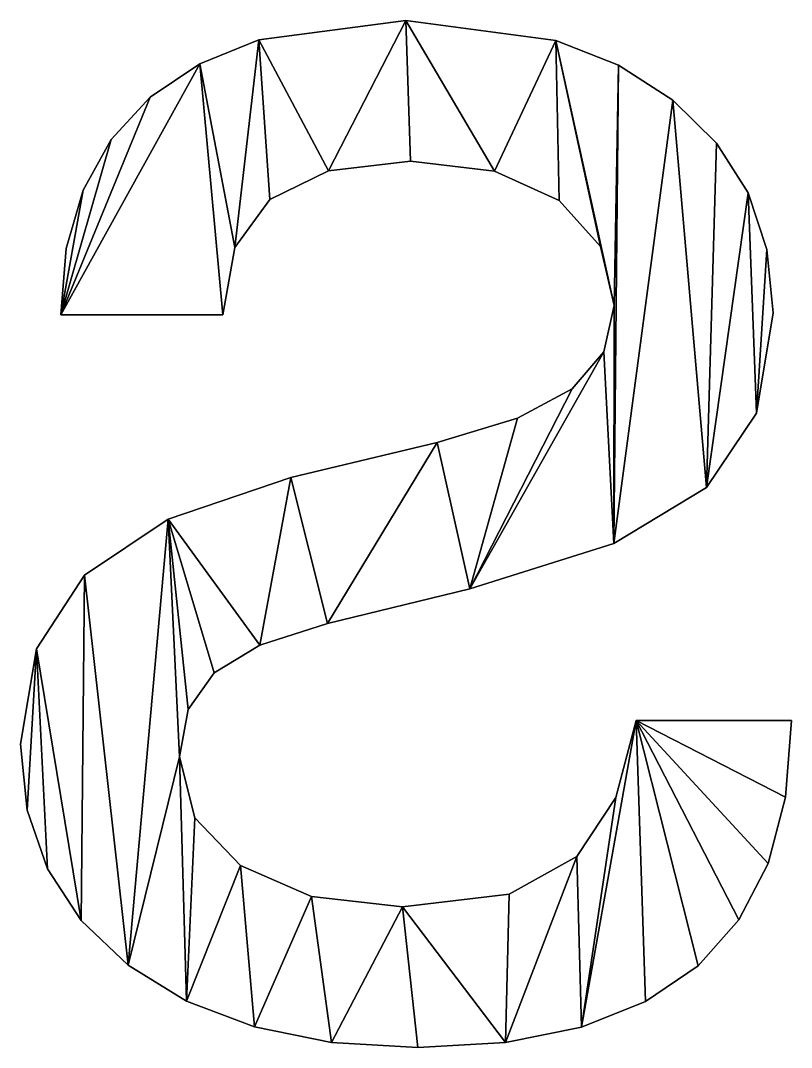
# Model space of a CAD drawing. Header units: metres. Extents: x -935 to 1842, y -1273 to 224.
# Drawn here: x 329.818 to 332.456, y 182.738 to 186.252 of the extents above; entities that cross this region are included whole.
import ezdxf

# ---------------------------------------------------------------- set-up
doc = ezdxf.new("R2010")
doc.units = ezdxf.units.M

msp = doc.modelspace()

# ---------------------------------------------------------------- meshes
at = {"layer": 'save'}
mesh = msp.add_polyface(dxfattribs=at)
corners = [(331.6497, 186.1839), (331.85, 185.2766), (331.8639, 186.0989), (331.8029, 185.479), (331.6614, 185.6361), (331.4397, 185.7369), (331.1369, 186.2519), (331.1519, 185.7705), (330.8713, 185.7376), (330.6335, 186.1863), (330.6709, 185.6392), (330.5506, 185.4751), (330.431, 186.1042), (330.5105, 185.2453), (329.955, 185.2453), (330.2614, 185.9894), (330.1273, 185.8444), (330.0316, 185.6721), (329.9741, 185.4724), (332.3724, 185.4683), (332.3368, 184.9086), (332.3939, 185.2516), (332.3079, 185.6619), (332.1656, 184.6546), (332.2004, 185.8325), (332.05, 185.98), (331.849, 184.4632), (331.8141, 185.118), (331.3558, 184.3076), (331.7062, 184.9922), (331.5186, 184.8914), (331.2434, 184.8078), (330.868, 184.1889), (330.7431, 184.689), (330.6366, 184.1154), (330.3226, 184.5459), (330.4803, 184.0201), (330.3911, 183.895), (330.3614, 183.7326), (331.925, 183.8576), (332.4365, 183.5953), (332.4565, 183.8576), (332.3766, 183.368), (332.2767, 183.1756), (332.1369, 183.0182), (331.9571, 182.8958), (331.7373, 182.8084), (331.8555, 183.5942), (331.7218, 183.3918), (331.4776, 182.7559), (331.4896, 183.2629), (331.1245, 183.2199), (331.178, 182.7385), (330.8822, 182.756), (330.8141, 183.2551), (330.6182, 182.8088), (330.571, 183.3606), (330.3862, 182.8967), (330.4138, 183.5239), (330.186, 183.0198), (330.0365, 184.3545), (330.0248, 183.1726), (329.8723, 184.1021), (329.9097, 183.3496), (329.8406, 183.5508), (329.8176, 183.7763)]
mesh.append_faces([[corners[k] for k in face] for face in [(14, 17, 18), (19, 20, 21), (39, 40, 41), (64, 62, 65)]], dxfattribs={"vtx0": -1})
mesh.append_faces([[corners[k] for k in face] for face in [(0, 1, 2), (1, 0, 3), (3, 0, 4), (4, 0, 5), (5, 6, 7), (7, 6, 8), (8, 9, 10), (10, 9, 11), (11, 12, 13), (13, 12, 14), (20, 22, 23), (23, 25, 26), (26, 27, 28), (28, 31, 32), (32, 33, 34), (34, 35, 36), (36, 35, 37), (37, 35, 38), (40, 39, 42), (42, 39, 43), (43, 39, 44), (44, 39, 45), (45, 39, 46), (46, 48, 49), (49, 51, 52), (52, 51, 53), (53, 54, 55), (55, 56, 57), (57, 38, 59), (59, 60, 61), (61, 62, 63), (63, 62, 64)]], dxfattribs={"vtx0": -1, "vtx1": -1})
mesh.append_faces([[corners[k] for k in face] for face in [(26, 2, 1), (59, 38, 35)]], dxfattribs={"vtx0": -1, "vtx1": -1, "vtx2": -1})
mesh.append_faces([[corners[k] for k in face] for face in [(5, 0, 6), (8, 6, 9), (11, 9, 12), (14, 12, 15), (14, 15, 16), (14, 16, 17), (20, 19, 22), (23, 22, 24), (23, 24, 25), (26, 25, 2), (26, 1, 27), (28, 27, 29), (28, 29, 30), (28, 30, 31), (32, 31, 33), (34, 33, 35), (46, 39, 47), (46, 47, 48), (49, 48, 50), (49, 50, 51), (53, 51, 54), (55, 54, 56), (57, 56, 58), (57, 58, 38), (59, 35, 60), (61, 60, 62)]], dxfattribs={"vtx0": -1, "vtx2": -1})
mesh = msp.add_polyface(dxfattribs=at)
corners = [(332.4365, 183.5953, 0.2), (331.925, 183.8576, 0.2), (332.4565, 183.8576, 0.2), (332.3766, 183.368, 0.2), (332.2767, 183.1756, 0.2), (332.1369, 183.0182, 0.2), (331.9571, 182.8958, 0.2), (331.7373, 182.8084, 0.2), (331.8555, 183.5942, 0.2), (331.7218, 183.3918, 0.2), (331.4776, 182.7559, 0.2), (331.4896, 183.2629, 0.2), (331.1245, 183.2199, 0.2), (331.178, 182.7385, 0.2), (330.8822, 182.756, 0.2), (330.8141, 183.2551, 0.2), (330.6182, 182.8088, 0.2), (330.571, 183.3606, 0.2), (330.3862, 182.8967, 0.2), (330.4138, 183.5239, 0.2), (330.3614, 183.7326, 0.2), (330.186, 183.0198, 0.2), (330.3226, 184.5459, 0.2), (330.0365, 184.3545, 0.2), (330.0248, 183.1726, 0.2), (329.8723, 184.1021, 0.2), (329.9097, 183.3496, 0.2), (329.8406, 183.5508, 0.2), (329.8176, 183.7763, 0.2), (332.3368, 184.9086, 0.2), (332.3724, 185.4683, 0.2), (332.3939, 185.2516, 0.2), (332.3079, 185.6619, 0.2), (332.1656, 184.6546, 0.2), (332.2004, 185.8325, 0.2), (332.05, 185.98, 0.2), (331.849, 184.4632, 0.2), (331.8639, 186.0989, 0.2), (331.85, 185.2766, 0.2), (331.8141, 185.118, 0.2), (331.3558, 184.3076, 0.2), (331.7062, 184.9922, 0.2), (331.5186, 184.8914, 0.2), (331.2434, 184.8078, 0.2), (330.868, 184.1889, 0.2), (330.7431, 184.689, 0.2), (330.6366, 184.1154, 0.2), (330.4803, 184.0201, 0.2), (330.3911, 183.895, 0.2), (331.6497, 186.1839, 0.2), (331.8029, 185.479, 0.2), (331.6614, 185.6361, 0.2), (331.4397, 185.7369, 0.2), (331.1369, 186.2519, 0.2), (331.1519, 185.7705, 0.2), (330.8713, 185.7376, 0.2), (330.6335, 186.1863, 0.2), (330.6709, 185.6392, 0.2), (330.5506, 185.4751, 0.2), (330.431, 186.1042, 0.2), (330.5105, 185.2453, 0.2), (329.955, 185.2453, 0.2), (330.2614, 185.9894, 0.2), (330.1273, 185.8444, 0.2), (330.0316, 185.6721, 0.2), (329.9741, 185.4724, 0.2)]
mesh.append_faces([[corners[k] for k in face] for face in [(0, 1, 2), (25, 27, 28), (29, 30, 31), (64, 61, 65)]], dxfattribs={"vtx0": -1})
mesh.append_faces([[corners[k] for k in face] for face in [(1, 7, 8), (8, 7, 9), (9, 10, 11), (11, 10, 12), (12, 14, 15), (15, 16, 17), (17, 18, 19), (19, 18, 20), (22, 21, 23), (23, 24, 25), (30, 29, 32), (32, 33, 34), (34, 33, 35), (35, 36, 37), (38, 36, 39), (39, 40, 41), (41, 40, 42), (42, 40, 43), (43, 44, 45), (45, 46, 22), (49, 52, 53), (53, 55, 56), (56, 58, 59), (59, 61, 62), (62, 61, 63), (63, 61, 64)]], dxfattribs={"vtx0": -1, "vtx1": -1})
mesh.append_faces([[corners[k] for k in face] for face in [(20, 21, 22), (37, 36, 38)]], dxfattribs={"vtx0": -1, "vtx1": -1, "vtx2": -1})
mesh.append_faces([[corners[k] for k in face] for face in [(1, 0, 3), (1, 3, 4), (1, 4, 5), (1, 5, 6), (1, 6, 7), (9, 7, 10), (12, 10, 13), (12, 13, 14), (15, 14, 16), (17, 16, 18), (20, 18, 21), (23, 21, 24), (25, 24, 26), (25, 26, 27), (32, 29, 33), (35, 33, 36), (39, 36, 40), (43, 40, 44), (45, 44, 46), (22, 46, 47), (22, 47, 48), (22, 48, 20), (38, 49, 37), (49, 38, 50), (49, 50, 51), (49, 51, 52), (53, 52, 54), (53, 54, 55), (56, 55, 57), (56, 57, 58), (59, 58, 60), (59, 60, 61)]], dxfattribs={"vtx0": -1, "vtx2": -1})
mesh = msp.add_polyface(dxfattribs=at)
corners = [(331.1369, 186.2519, 0.2), (330.6335, 186.1863), (331.1369, 186.2519), (330.6335, 186.1863, 0.2)]
mesh.append_faces([[corners[k] for k in face] for face in [(0, 1, 2), (1, 0, 3)]], dxfattribs={"vtx0": -1})
mesh = msp.add_polyface(dxfattribs=at)
corners = [(331.6497, 186.1839, 0.2), (331.1369, 186.2519), (331.6497, 186.1839), (331.1369, 186.2519, 0.2)]
mesh.append_faces([[corners[k] for k in face] for face in [(0, 1, 2), (1, 0, 3)]], dxfattribs={"vtx0": -1})
mesh = msp.add_polyface(dxfattribs=at)
corners = [(330.6335, 186.1863, 0.2), (330.431, 186.1042), (330.6335, 186.1863), (330.431, 186.1042, 0.2)]
mesh.append_faces([[corners[k] for k in face] for face in [(0, 1, 2), (1, 0, 3)]], dxfattribs={"vtx0": -1})
mesh = msp.add_polyface(dxfattribs=at)
corners = [(331.8639, 186.0989, 0.2), (331.6497, 186.1839), (331.8639, 186.0989), (331.6497, 186.1839, 0.2)]
mesh.append_faces([[corners[k] for k in face] for face in [(0, 1, 2), (1, 0, 3)]], dxfattribs={"vtx0": -1})
mesh = msp.add_polyface(dxfattribs=at)
corners = [(330.431, 186.1042, 0.2), (330.2614, 185.9894), (330.431, 186.1042), (330.2614, 185.9894, 0.2)]
mesh.append_faces([[corners[k] for k in face] for face in [(0, 1, 2), (1, 0, 3)]], dxfattribs={"vtx0": -1})
mesh = msp.add_polyface(dxfattribs=at)
corners = [(332.05, 185.98, 0.2), (331.8639, 186.0989), (332.05, 185.98), (331.8639, 186.0989, 0.2)]
mesh.append_faces([[corners[k] for k in face] for face in [(0, 1, 2), (1, 0, 3)]], dxfattribs={"vtx0": -1})
mesh = msp.add_polyface(dxfattribs=at)
corners = [(330.2614, 185.9894), (330.1273, 185.8444, 0.2), (330.1273, 185.8444), (330.2614, 185.9894, 0.2)]
mesh.append_faces([[corners[k] for k in face] for face in [(0, 1, 2), (1, 0, 3)]], dxfattribs={"vtx0": -1})
mesh = msp.add_polyface(dxfattribs=at)
corners = [(332.2004, 185.8325, 0.2), (332.05, 185.98), (332.2004, 185.8325), (332.05, 185.98, 0.2)]
mesh.append_faces([[corners[k] for k in face] for face in [(0, 1, 2), (1, 0, 3)]], dxfattribs={"vtx0": -1})
mesh = msp.add_polyface(dxfattribs=at)
corners = [(330.1273, 185.8444), (330.0316, 185.6721, 0.2), (330.0316, 185.6721), (330.1273, 185.8444, 0.2)]
mesh.append_faces([[corners[k] for k in face] for face in [(0, 1, 2), (1, 0, 3)]], dxfattribs={"vtx0": -1})
mesh = msp.add_polyface(dxfattribs=at)
corners = [(332.2004, 185.8325, 0.2), (332.3079, 185.6619), (332.3079, 185.6619, 0.2), (332.2004, 185.8325)]
mesh.append_faces([[corners[k] for k in face] for face in [(0, 1, 2), (1, 0, 3)]], dxfattribs={"vtx0": -1})
mesh = msp.add_polyface(dxfattribs=at)
corners = [(330.8713, 185.7376, 0.2), (331.1519, 185.7705), (330.8713, 185.7376), (331.1519, 185.7705, 0.2)]
mesh.append_faces([[corners[k] for k in face] for face in [(0, 1, 2), (1, 0, 3)]], dxfattribs={"vtx0": -1})
mesh = msp.add_polyface(dxfattribs=at)
corners = [(331.1519, 185.7705, 0.2), (331.4397, 185.7369), (331.1519, 185.7705), (331.4397, 185.7369, 0.2)]
mesh.append_faces([[corners[k] for k in face] for face in [(0, 1, 2), (1, 0, 3)]], dxfattribs={"vtx0": -1})
mesh = msp.add_polyface(dxfattribs=at)
corners = [(330.6709, 185.6392, 0.2), (330.8713, 185.7376), (330.6709, 185.6392), (330.8713, 185.7376, 0.2)]
mesh.append_faces([[corners[k] for k in face] for face in [(0, 1, 2), (1, 0, 3)]], dxfattribs={"vtx0": -1})
mesh = msp.add_polyface(dxfattribs=at)
corners = [(331.4397, 185.7369, 0.2), (331.6614, 185.6361), (331.4397, 185.7369), (331.6614, 185.6361, 0.2)]
mesh.append_faces([[corners[k] for k in face] for face in [(0, 1, 2), (1, 0, 3)]], dxfattribs={"vtx0": -1})
mesh = msp.add_polyface(dxfattribs=at)
corners = [(330.0316, 185.6721), (329.9741, 185.4724, 0.2), (329.9741, 185.4724), (330.0316, 185.6721, 0.2)]
mesh.append_faces([[corners[k] for k in face] for face in [(0, 1, 2), (1, 0, 3)]], dxfattribs={"vtx0": -1})
mesh = msp.add_polyface(dxfattribs=at)
corners = [(332.3079, 185.6619, 0.2), (332.3724, 185.4683), (332.3724, 185.4683, 0.2), (332.3079, 185.6619)]
mesh.append_faces([[corners[k] for k in face] for face in [(0, 1, 2), (1, 0, 3)]], dxfattribs={"vtx0": -1})
mesh = msp.add_polyface(dxfattribs=at)
corners = [(330.6709, 185.6392, 0.2), (330.5506, 185.4751), (330.5506, 185.4751, 0.2), (330.6709, 185.6392)]
mesh.append_faces([[corners[k] for k in face] for face in [(0, 1, 2), (1, 0, 3)]], dxfattribs={"vtx0": -1})
mesh = msp.add_polyface(dxfattribs=at)
corners = [(331.6614, 185.6361), (331.8029, 185.479, 0.2), (331.8029, 185.479), (331.6614, 185.6361, 0.2)]
mesh.append_faces([[corners[k] for k in face] for face in [(0, 1, 2), (1, 0, 3)]], dxfattribs={"vtx0": -1})
mesh = msp.add_polyface(dxfattribs=at)
corners = [(330.5506, 185.4751, 0.2), (330.5105, 185.2453), (330.5105, 185.2453, 0.2), (330.5506, 185.4751)]
mesh.append_faces([[corners[k] for k in face] for face in [(0, 1, 2), (1, 0, 3)]], dxfattribs={"vtx0": -1})
mesh = msp.add_polyface(dxfattribs=at)
corners = [(331.8029, 185.479), (331.85, 185.2766, 0.2), (331.85, 185.2766), (331.8029, 185.479, 0.2)]
mesh.append_faces([[corners[k] for k in face] for face in [(0, 1, 2), (1, 0, 3)]], dxfattribs={"vtx0": -1})
mesh = msp.add_polyface(dxfattribs=at)
corners = [(329.9741, 185.4724), (329.955, 185.2453, 0.2), (329.955, 185.2453), (329.9741, 185.4724, 0.2)]
mesh.append_faces([[corners[k] for k in face] for face in [(0, 1, 2), (1, 0, 3)]], dxfattribs={"vtx0": -1})
mesh = msp.add_polyface(dxfattribs=at)
corners = [(332.3724, 185.4683, 0.2), (332.3939, 185.2516), (332.3939, 185.2516, 0.2), (332.3724, 185.4683)]
mesh.append_faces([[corners[k] for k in face] for face in [(0, 1, 2), (1, 0, 3)]], dxfattribs={"vtx0": -1})
mesh = msp.add_polyface(dxfattribs=at)
corners = [(331.85, 185.2766), (331.8141, 185.118, 0.2), (331.8141, 185.118), (331.85, 185.2766, 0.2)]
mesh.append_faces([[corners[k] for k in face] for face in [(0, 1, 2), (1, 0, 3)]], dxfattribs={"vtx0": -1})
mesh = msp.add_polyface(dxfattribs=at)
corners = [(329.955, 185.2453, 0.2), (330.5105, 185.2453), (329.955, 185.2453), (330.5105, 185.2453, 0.2)]
mesh.append_faces([[corners[k] for k in face] for face in [(0, 1, 2), (1, 0, 3)]], dxfattribs={"vtx0": -1})
mesh = msp.add_polyface(dxfattribs=at)
corners = [(332.3939, 185.2516, 0.2), (332.3368, 184.9086), (332.3368, 184.9086, 0.2), (332.3939, 185.2516)]
mesh.append_faces([[corners[k] for k in face] for face in [(0, 1, 2), (1, 0, 3)]], dxfattribs={"vtx0": -1})
mesh = msp.add_polyface(dxfattribs=at)
corners = [(331.8141, 185.118), (331.7062, 184.9922, 0.2), (331.7062, 184.9922), (331.8141, 185.118, 0.2)]
mesh.append_faces([[corners[k] for k in face] for face in [(0, 1, 2), (1, 0, 3)]], dxfattribs={"vtx0": -1})
mesh = msp.add_polyface(dxfattribs=at)
corners = [(331.7062, 184.9922, 0.2), (331.5186, 184.8914), (331.7062, 184.9922), (331.5186, 184.8914, 0.2)]
mesh.append_faces([[corners[k] for k in face] for face in [(0, 1, 2), (1, 0, 3)]], dxfattribs={"vtx0": -1})
mesh = msp.add_polyface(dxfattribs=at)
corners = [(331.5186, 184.8914, 0.2), (331.2434, 184.8078), (331.5186, 184.8914), (331.2434, 184.8078, 0.2)]
mesh.append_faces([[corners[k] for k in face] for face in [(0, 1, 2), (1, 0, 3)]], dxfattribs={"vtx0": -1})
mesh = msp.add_polyface(dxfattribs=at)
corners = [(332.3368, 184.9086, 0.2), (332.1656, 184.6546), (332.1656, 184.6546, 0.2), (332.3368, 184.9086)]
mesh.append_faces([[corners[k] for k in face] for face in [(0, 1, 2), (1, 0, 3)]], dxfattribs={"vtx0": -1})
mesh = msp.add_polyface(dxfattribs=at)
corners = [(331.2434, 184.8078, 0.2), (330.7431, 184.689), (331.2434, 184.8078), (330.7431, 184.689, 0.2)]
mesh.append_faces([[corners[k] for k in face] for face in [(0, 1, 2), (1, 0, 3)]], dxfattribs={"vtx0": -1})
mesh = msp.add_polyface(dxfattribs=at)
corners = [(330.7431, 184.689, 0.2), (330.3226, 184.5459), (330.7431, 184.689), (330.3226, 184.5459, 0.2)]
mesh.append_faces([[corners[k] for k in face] for face in [(0, 1, 2), (1, 0, 3)]], dxfattribs={"vtx0": -1})
mesh = msp.add_polyface(dxfattribs=at)
corners = [(331.849, 184.4632, 0.2), (332.1656, 184.6546), (331.849, 184.4632), (332.1656, 184.6546, 0.2)]
mesh.append_faces([[corners[k] for k in face] for face in [(0, 1, 2), (1, 0, 3)]], dxfattribs={"vtx0": -1})
mesh = msp.add_polyface(dxfattribs=at)
corners = [(330.3226, 184.5459, 0.2), (330.0365, 184.3545), (330.3226, 184.5459), (330.0365, 184.3545, 0.2)]
mesh.append_faces([[corners[k] for k in face] for face in [(0, 1, 2), (1, 0, 3)]], dxfattribs={"vtx0": -1})
mesh = msp.add_polyface(dxfattribs=at)
corners = [(331.3558, 184.3076, 0.2), (331.849, 184.4632), (331.3558, 184.3076), (331.849, 184.4632, 0.2)]
mesh.append_faces([[corners[k] for k in face] for face in [(0, 1, 2), (1, 0, 3)]], dxfattribs={"vtx0": -1})
mesh = msp.add_polyface(dxfattribs=at)
corners = [(330.0365, 184.3545), (329.8723, 184.1021, 0.2), (329.8723, 184.1021), (330.0365, 184.3545, 0.2)]
mesh.append_faces([[corners[k] for k in face] for face in [(0, 1, 2), (1, 0, 3)]], dxfattribs={"vtx0": -1})
mesh = msp.add_polyface(dxfattribs=at)
corners = [(330.868, 184.1889, 0.2), (331.3558, 184.3076), (330.868, 184.1889), (331.3558, 184.3076, 0.2)]
mesh.append_faces([[corners[k] for k in face] for face in [(0, 1, 2), (1, 0, 3)]], dxfattribs={"vtx0": -1})
mesh = msp.add_polyface(dxfattribs=at)
corners = [(330.6366, 184.1154, 0.2), (330.868, 184.1889), (330.6366, 184.1154), (330.868, 184.1889, 0.2)]
mesh.append_faces([[corners[k] for k in face] for face in [(0, 1, 2), (1, 0, 3)]], dxfattribs={"vtx0": -1})
mesh = msp.add_polyface(dxfattribs=at)
corners = [(330.4803, 184.0201, 0.2), (330.6366, 184.1154), (330.4803, 184.0201), (330.6366, 184.1154, 0.2)]
mesh.append_faces([[corners[k] for k in face] for face in [(0, 1, 2), (1, 0, 3)]], dxfattribs={"vtx0": -1})
mesh = msp.add_polyface(dxfattribs=at)
corners = [(329.8723, 184.1021), (329.8176, 183.7763, 0.2), (329.8176, 183.7763), (329.8723, 184.1021, 0.2)]
mesh.append_faces([[corners[k] for k in face] for face in [(0, 1, 2), (1, 0, 3)]], dxfattribs={"vtx0": -1})
mesh = msp.add_polyface(dxfattribs=at)
corners = [(330.4803, 184.0201, 0.2), (330.3911, 183.895), (330.3911, 183.895, 0.2), (330.4803, 184.0201)]
mesh.append_faces([[corners[k] for k in face] for face in [(0, 1, 2), (1, 0, 3)]], dxfattribs={"vtx0": -1})
mesh = msp.add_polyface(dxfattribs=at)
corners = [(330.3911, 183.895, 0.2), (330.3614, 183.7326), (330.3614, 183.7326, 0.2), (330.3911, 183.895)]
mesh.append_faces([[corners[k] for k in face] for face in [(0, 1, 2), (1, 0, 3)]], dxfattribs={"vtx0": -1})
mesh = msp.add_polyface(dxfattribs=at)
corners = [(331.925, 183.8576), (331.8555, 183.5942, 0.2), (331.8555, 183.5942), (331.925, 183.8576, 0.2)]
mesh.append_faces([[corners[k] for k in face] for face in [(0, 1, 2), (1, 0, 3)]], dxfattribs={"vtx0": -1})
mesh = msp.add_polyface(dxfattribs=at)
corners = [(332.4565, 183.8576, 0.2), (331.925, 183.8576), (332.4565, 183.8576), (331.925, 183.8576, 0.2)]
mesh.append_faces([[corners[k] for k in face] for face in [(0, 1, 2), (1, 0, 3)]], dxfattribs={"vtx0": -1})
mesh = msp.add_polyface(dxfattribs=at)
corners = [(332.4565, 183.8576, 0.2), (332.4365, 183.5953), (332.4365, 183.5953, 0.2), (332.4565, 183.8576)]
mesh.append_faces([[corners[k] for k in face] for face in [(0, 1, 2), (1, 0, 3)]], dxfattribs={"vtx0": -1})
mesh = msp.add_polyface(dxfattribs=at)
corners = [(329.8176, 183.7763), (329.8406, 183.5508, 0.2), (329.8406, 183.5508), (329.8176, 183.7763, 0.2)]
mesh.append_faces([[corners[k] for k in face] for face in [(0, 1, 2), (1, 0, 3)]], dxfattribs={"vtx0": -1})
mesh = msp.add_polyface(dxfattribs=at)
corners = [(330.3614, 183.7326, 0.2), (330.4138, 183.5239), (330.4138, 183.5239, 0.2), (330.3614, 183.7326)]
mesh.append_faces([[corners[k] for k in face] for face in [(0, 1, 2), (1, 0, 3)]], dxfattribs={"vtx0": -1})
mesh = msp.add_polyface(dxfattribs=at)
corners = [(331.8555, 183.5942), (331.7218, 183.3918, 0.2), (331.7218, 183.3918), (331.8555, 183.5942, 0.2)]
mesh.append_faces([[corners[k] for k in face] for face in [(0, 1, 2), (1, 0, 3)]], dxfattribs={"vtx0": -1})
mesh = msp.add_polyface(dxfattribs=at)
corners = [(332.4365, 183.5953, 0.2), (332.3766, 183.368), (332.3766, 183.368, 0.2), (332.4365, 183.5953)]
mesh.append_faces([[corners[k] for k in face] for face in [(0, 1, 2), (1, 0, 3)]], dxfattribs={"vtx0": -1})
mesh = msp.add_polyface(dxfattribs=at)
corners = [(329.8406, 183.5508), (329.9097, 183.3496, 0.2), (329.9097, 183.3496), (329.8406, 183.5508, 0.2)]
mesh.append_faces([[corners[k] for k in face] for face in [(0, 1, 2), (1, 0, 3)]], dxfattribs={"vtx0": -1})
mesh = msp.add_polyface(dxfattribs=at)
corners = [(330.4138, 183.5239, 0.2), (330.571, 183.3606), (330.571, 183.3606, 0.2), (330.4138, 183.5239)]
mesh.append_faces([[corners[k] for k in face] for face in [(0, 1, 2), (1, 0, 3)]], dxfattribs={"vtx0": -1})
mesh = msp.add_polyface(dxfattribs=at)
corners = [(331.7218, 183.3918, 0.2), (331.4896, 183.2629), (331.7218, 183.3918), (331.4896, 183.2629, 0.2)]
mesh.append_faces([[corners[k] for k in face] for face in [(0, 1, 2), (1, 0, 3)]], dxfattribs={"vtx0": -1})
mesh = msp.add_polyface(dxfattribs=at)
corners = [(332.3766, 183.368, 0.2), (332.2767, 183.1756), (332.2767, 183.1756, 0.2), (332.3766, 183.368)]
mesh.append_faces([[corners[k] for k in face] for face in [(0, 1, 2), (1, 0, 3)]], dxfattribs={"vtx0": -1})
mesh = msp.add_polyface(dxfattribs=at)
corners = [(329.9097, 183.3496), (330.0248, 183.1726, 0.2), (330.0248, 183.1726), (329.9097, 183.3496, 0.2)]
mesh.append_faces([[corners[k] for k in face] for face in [(0, 1, 2), (1, 0, 3)]], dxfattribs={"vtx0": -1})
mesh = msp.add_polyface(dxfattribs=at)
corners = [(330.8141, 183.2551, 0.2), (330.571, 183.3606), (330.8141, 183.2551), (330.571, 183.3606, 0.2)]
mesh.append_faces([[corners[k] for k in face] for face in [(0, 1, 2), (1, 0, 3)]], dxfattribs={"vtx0": -1})
mesh = msp.add_polyface(dxfattribs=at)
corners = [(331.4896, 183.2629, 0.2), (331.1245, 183.2199), (331.4896, 183.2629), (331.1245, 183.2199, 0.2)]
mesh.append_faces([[corners[k] for k in face] for face in [(0, 1, 2), (1, 0, 3)]], dxfattribs={"vtx0": -1})
mesh = msp.add_polyface(dxfattribs=at)
corners = [(331.1245, 183.2199, 0.2), (330.8141, 183.2551), (331.1245, 183.2199), (330.8141, 183.2551, 0.2)]
mesh.append_faces([[corners[k] for k in face] for face in [(0, 1, 2), (1, 0, 3)]], dxfattribs={"vtx0": -1})
mesh = msp.add_polyface(dxfattribs=at)
corners = [(330.0248, 183.1726, 0.2), (330.186, 183.0198), (330.0248, 183.1726), (330.186, 183.0198, 0.2)]
mesh.append_faces([[corners[k] for k in face] for face in [(0, 1, 2), (1, 0, 3)]], dxfattribs={"vtx0": -1})
mesh = msp.add_polyface(dxfattribs=at)
corners = [(332.2767, 183.1756, 0.2), (332.1369, 183.0182), (332.1369, 183.0182, 0.2), (332.2767, 183.1756)]
mesh.append_faces([[corners[k] for k in face] for face in [(0, 1, 2), (1, 0, 3)]], dxfattribs={"vtx0": -1})
mesh = msp.add_polyface(dxfattribs=at)
corners = [(330.186, 183.0198, 0.2), (330.3862, 182.8967), (330.186, 183.0198), (330.3862, 182.8967, 0.2)]
mesh.append_faces([[corners[k] for k in face] for face in [(0, 1, 2), (1, 0, 3)]], dxfattribs={"vtx0": -1})
mesh = msp.add_polyface(dxfattribs=at)
corners = [(331.9571, 182.8958, 0.2), (332.1369, 183.0182), (331.9571, 182.8958), (332.1369, 183.0182, 0.2)]
mesh.append_faces([[corners[k] for k in face] for face in [(0, 1, 2), (1, 0, 3)]], dxfattribs={"vtx0": -1})
mesh = msp.add_polyface(dxfattribs=at)
corners = [(330.3862, 182.8967, 0.2), (330.6182, 182.8088), (330.3862, 182.8967), (330.6182, 182.8088, 0.2)]
mesh.append_faces([[corners[k] for k in face] for face in [(0, 1, 2), (1, 0, 3)]], dxfattribs={"vtx0": -1})
mesh = msp.add_polyface(dxfattribs=at)
corners = [(331.7373, 182.8084, 0.2), (331.9571, 182.8958), (331.7373, 182.8084), (331.9571, 182.8958, 0.2)]
mesh.append_faces([[corners[k] for k in face] for face in [(0, 1, 2), (1, 0, 3)]], dxfattribs={"vtx0": -1})
mesh = msp.add_polyface(dxfattribs=at)
corners = [(330.6182, 182.8088, 0.2), (330.8822, 182.756), (330.6182, 182.8088), (330.8822, 182.756, 0.2)]
mesh.append_faces([[corners[k] for k in face] for face in [(0, 1, 2), (1, 0, 3)]], dxfattribs={"vtx0": -1})
mesh = msp.add_polyface(dxfattribs=at)
corners = [(331.4776, 182.7559, 0.2), (331.7373, 182.8084), (331.4776, 182.7559), (331.7373, 182.8084, 0.2)]
mesh.append_faces([[corners[k] for k in face] for face in [(0, 1, 2), (1, 0, 3)]], dxfattribs={"vtx0": -1})
mesh = msp.add_polyface(dxfattribs=at)
corners = [(330.8822, 182.756, 0.2), (331.178, 182.7385), (330.8822, 182.756), (331.178, 182.7385, 0.2)]
mesh.append_faces([[corners[k] for k in face] for face in [(0, 1, 2), (1, 0, 3)]], dxfattribs={"vtx0": -1})
mesh = msp.add_polyface(dxfattribs=at)
corners = [(331.178, 182.7385, 0.2), (331.4776, 182.7559), (331.178, 182.7385), (331.4776, 182.7559, 0.2)]
mesh.append_faces([[corners[k] for k in face] for face in [(0, 1, 2), (1, 0, 3)]], dxfattribs={"vtx0": -1})

doc.saveas('drawing.dxf')
